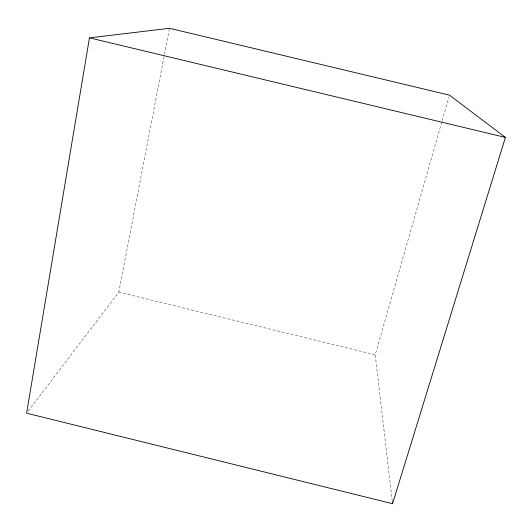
<?xml version="1.0" encoding="UTF-8"?>
<svg xmlns="http://www.w3.org/2000/svg" width="532" height="532" viewBox="0 0 532 532"><rect width="100%" height="100%" fill="white"/><g stroke="black" fill="none" stroke-linecap="round" stroke-linejoin="round"><path stroke-width="0.4" stroke-dasharray="2.66 2" d="M28.103 411.216L118.809 292.148L164.335 55.162M164.494 54.35L169.502 28.289M392.277 501.244L375.22 354.817L441.932 121.509M442.165 120.711L449.015 96.738M118.809 292.148L375.22 354.817"/><path stroke-width="0.8" d="M89.469 37.858L26.6 413.191L392.563 503.711L505.4 137.416L449.474 95.142L169.502 28.289L89.469 37.858L505.4 137.416M392.37 502.068L392.563 503.711"/></g></svg>
